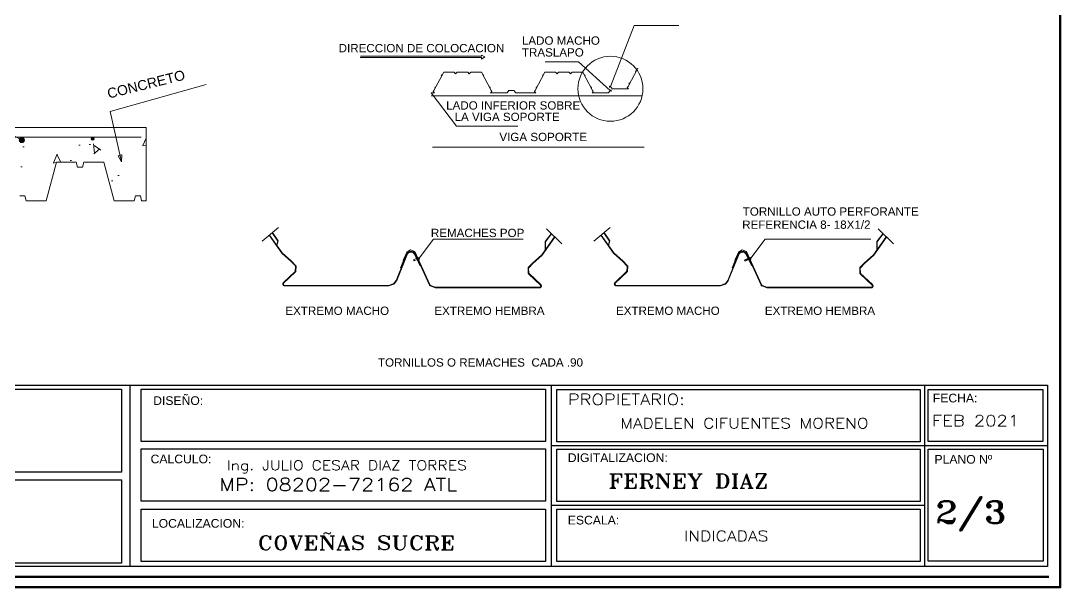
# Model space of a CAD drawing. Header units: metres. Extents: x -3 to 176, y -9 to 24.
# Drawn here: x 97.56 to 111.64, y -8.91 to -1.23 of the extents above; entities that cross this region are included whole.
import ezdxf
from ezdxf.enums import TextEntityAlignment as Align

# ---------------------------------------------------------------- set-up
doc = ezdxf.new("R2010")
doc.units = ezdxf.units.M
for name, color, linetype, lineweight in [('DESP.VIGAS', 7, 'Continuous', 5), ('MARQ.CUADROS', 7, 'Continuous', 80), ('MARQ.TEXT', 7, 'Continuous', 5), ('PLACA_DIBUJOS', 7, 'Continuous', 5)]:
    doc.layers.add(name, color=color, linetype=linetype, lineweight=lineweight)
doc.styles.add('Roman 60', font='romant.shx', dxfattribs={"height": 60})
doc.styles.get("Standard").update_dxf_attribs({"font": 'arial.ttf'})
doc.styles.add('style1', font='')
doc.styles.get('style1').set_extended_font_data('@Arial Unicode MS')

# ---------------------------------------------------------------- blocks, each defined once
blk = doc.blocks.new('DESPIECE_METALDECK')
at = {"layer": 'PLACA_DIBUJOS'}
h = blk.add_hatch(dxfattribs=at)
h.set_pattern_fill('AR-CONC', color=256, scale=0.00675, angle=45, style=0)
h.set_pattern_definition([(95, (-2018.1911, -2168.603), (0.9456389, 0.7934853), [0.1285875, -1.4144625]), (40, (-2018.1911, -2168.603), (-1.08012075, 0.7436948), [0.10287, -1.13157]), (145.451, (-2018.1123, -2168.5368), (-0.13447457, 1.5371791), [0.1092825, -1.2021075]), (91.1842, (-2018.4336, -2168.3605), (1.49451914, 1.0931855), [0.1928812, -2.1216937]), (141.6356, (-2018.309, -2168.2694), (-0.0478315, 2.3140784), [0.1639238, -1.8031613]), (36.184, (-2018.4336, -2168.3605), (-0.0478276, 2.3140781), [0.154305, -1.697355]), (66, (-2018.2518, -2168.2999), (1.21176372, 0.23554306), [0.1285875, -1.4144625]), (11, (-2018.2518, -2168.2999), (-0.5841445, 1.17410305), [0.10287, -1.13157]), (116.4514, (-2018.1508, -2168.2802), (0.62761527, 1.4096461), [0.1092825, -1.2021075]), (82.5, (-2018.19115, -2168.60295), (-0.388836916, 0.41832054), [0, -1.117854, 0, -1.148715, 0, -1.13585625]), (52.5, (-2018.19115, -2168.60295), (-0.15923066, 0.79708725), [0, -0.654939, 0, -1.0921365, 0, -0.43291125]), (12.5, (-2018.4615, -2168.8733), (0.674513075, 0.61982682), [0, -0.428625, 0, -1.33731, 0, -1.7745075]), (2.5, (-2018.5827, -2168.9945), (0.58565635, 0.82837615), [0, -0.5572125, 0, -0.888111, 0, -1.2601575])])
h.paths.add_polyline_path([(12.124, 1.776), (12.142, 1.711), (12.412, 1.711), (12.552, 2.232), (12.822, 2.232), (12.839, 2.167), (12.907, 2.167), (12.924, 2.232), (13.194, 2.232), (13.334, 1.711), (13.604, 1.711), (13.621, 1.776), (13.689, 1.776), (13.706, 1.711), (13.976, 1.711), (14.116, 2.232), (14.386, 2.232), (14.404, 2.167), (14.471, 2.167), (14.488, 2.232), (14.758, 2.232), (14.898, 1.711), (15.168, 1.711), (15.186, 1.776), (15.253, 1.776), (15.271, 1.711), (15.541, 1.711), (15.68, 2.232), (15.95, 2.232), (15.968, 2.167), (16.035, 2.167), (16.053, 2.232), (16.323, 2.232), (16.463, 1.711), (16.733, 1.711), (16.75, 1.776), (16.818, 1.776), (16.835, 1.711), (16.897, 1.711), (16.897, 2.705), (11.257, 2.705), (10.38, 2.705), (10.38, 1.711), (10.475, 1.711), (10.492, 1.776), (10.56, 1.776), (10.577, 1.711), (10.847, 1.711), (10.987, 2.232), (11.257, 2.232), (11.275, 2.167), (11.342, 2.167), (11.36, 2.232), (11.63, 2.232), (11.769, 1.711), (12.039, 1.711), (12.057, 1.776)])
for points in [[(15.246, 2.533, 1), (15.177, 2.533, 1)], [(16.19, 2.551, 1), (16.15, 2.551, 1)]]:
    blk.add_hatch(color=256, dxfattribs=at).paths.add_polyline_path(points)
h = blk.add_hatch(color=5, dxfattribs=at)
h.set_gradient(color1=(0, 0, 255), one_color=1, tint=1)
h.paths.add_polyline_path([(20.576, 0.943), (20.572, 0.941), (20.585, 0.911), (20.589, 0.913)])
h = blk.add_hatch(color=5, dxfattribs=at)
h.set_gradient(color1=(0, 0, 255), one_color=1, tint=1)
h.paths.add_polyline_path([(25.068, 0.943), (25.064, 0.941), (25.077, 0.911), (25.081, 0.913)])
for p, q in [((23.186, 3.258), (23.507, 4.084)), ((23.507, 4.084), (24.111, 4.084)), ((19.799, 3.669), (21.438, 3.669)), ((21.438, 3.669), (21.438, 3.685)), ((21.438, 3.685), (21.485, 3.659)), ((19.794, 3.651), (21.439, 3.651)), ((21.485, 3.659), (21.439, 3.631)), ((21.439, 3.631), (21.439, 3.651)), ((22.753, 3.594), (22.299, 3.594)), ((23.179, 3.204), (22.753, 3.594)), ((13.612, 3.432), (15.212, 2.533)), ((20.794, 3.205), (20.926, 3.454)), ((20.892, 3.405), (20.9, 3.419)), ((20.892, 3.405), (20.898, 3.402)), ((20.905, 3.416), (20.9, 3.419)), ((20.926, 3.454), (21.067, 3.454)), ((21.067, 3.454), (21.088, 3.431)), ((21.088, 3.431), (21.11, 3.454)), ((21.11, 3.454), (21.252, 3.454)), ((21.252, 3.454), (21.273, 3.431)), ((21.273, 3.431), (21.294, 3.454)), ((21.294, 3.454), (21.436, 3.454)), ((21.568, 3.205), (21.436, 3.454)), ((21.457, 3.416), (21.462, 3.419)), ((21.47, 3.405), (21.462, 3.419)), ((21.47, 3.405), (21.464, 3.402)), ((22.166, 3.205), (22.298, 3.454)), ((22.265, 3.405), (22.272, 3.419)), ((22.265, 3.405), (22.271, 3.402)), ((22.278, 3.416), (22.272, 3.419)), ((22.298, 3.454), (22.44, 3.454)), ((22.44, 3.454), (22.461, 3.431)), ((22.461, 3.431), (22.483, 3.454)), ((22.483, 3.454), (22.624, 3.454)), ((22.624, 3.454), (22.645, 3.431)), ((22.645, 3.431), (22.667, 3.454)), ((22.667, 3.454), (22.809, 3.454)), ((22.941, 3.205), (22.809, 3.454)), ((22.829, 3.416), (22.835, 3.419)), ((22.842, 3.405), (22.835, 3.419)), ((22.842, 3.405), (22.836, 3.402)), ((23.423, 3.26), (23.555, 3.508)), ((23.522, 3.459), (23.529, 3.473)), ((23.522, 3.459), (23.528, 3.456)), ((23.535, 3.47), (23.529, 3.473)), ((16.409, 2.92), (17.709, 3.284)), ((20.805, 3.241), (20.813, 3.255)), ((20.805, 3.241), (20.811, 3.238)), ((20.818, 3.252), (20.813, 3.255)), ((21.544, 3.252), (21.549, 3.255)), ((21.557, 3.241), (21.549, 3.255)), ((21.557, 3.241), (21.551, 3.238)), ((22.178, 3.241), (22.185, 3.255)), ((22.178, 3.241), (22.184, 3.238)), ((22.191, 3.252), (22.185, 3.255)), ((22.916, 3.252), (22.922, 3.255)), ((22.929, 3.241), (22.922, 3.255)), ((22.929, 3.241), (22.923, 3.238)), ((23.171, 3.257), (23.172, 3.245)), ((23.206, 3.229), (23.186, 3.258)), ((23.413, 3.246), (23.423, 3.26)), ((23.429, 3.229), (23.413, 3.246)), ((23.435, 3.296), (23.442, 3.309)), ((23.435, 3.296), (23.441, 3.293)), ((23.448, 3.306), (23.442, 3.309)), ((20.757, 3.175), (20.8, 3.175)), ((20.757, 3.175), (21.101, 2.721)), ((20.757, 3.132), (23.608, 3.132)), ((20.783, 3.192), (20.794, 3.205)), ((20.8, 3.175), (20.783, 3.192)), ((21.562, 3.175), (21.579, 3.192)), ((21.785, 3.175), (21.562, 3.175)), ((21.579, 3.192), (21.568, 3.205)), ((21.785, 3.175), (21.806, 3.204)), ((21.806, 3.204), (21.877, 3.204)), ((21.877, 3.204), (21.901, 3.175)), ((21.901, 3.175), (22.129, 3.175)), ((22.129, 3.175), (22.172, 3.175)), ((22.155, 3.192), (22.166, 3.205)), ((22.172, 3.175), (22.155, 3.192)), ((22.935, 3.175), (22.952, 3.192)), ((23.158, 3.175), (22.935, 3.175)), ((22.952, 3.192), (22.941, 3.205)), ((23.158, 3.175), (23.179, 3.204)), ((23.194, 3.203), (23.193, 3.191)), ((23.206, 3.229), (23.429, 3.229)), ((16.562, 2.239), (16.409, 2.92)), ((11.257, 2.705), (16.897, 2.705)), ((16.897, 2.705), (16.897, 1.711)), ((21.101, 2.721), (21.929, 2.721)), ((10.527, 2.571), (16.83, 2.571)), ((20.776, 2.438), (23.641, 2.438)), ((16.517, 2.321), (16.542, 2.326)), ((16.562, 2.239), (16.517, 2.321)), ((16.542, 2.326), (16.567, 2.332)), ((16.562, 2.239), (16.567, 2.332)), ((15.541, 1.711), (15.68, 2.232)), ((15.68, 2.232), (15.95, 2.232)), ((15.95, 2.232), (15.968, 2.167)), ((15.968, 2.167), (16.035, 2.167)), ((16.035, 2.167), (16.053, 2.232)), ((16.053, 2.232), (16.323, 2.232)), ((16.323, 2.232), (16.463, 1.711)), ((15.186, 1.776), (15.253, 1.776)), ((15.253, 1.776), (15.271, 1.711)), ((15.271, 1.711), (15.541, 1.711)), ((16.463, 1.711), (16.733, 1.711)), ((16.733, 1.711), (16.75, 1.776)), ((16.75, 1.776), (16.818, 1.776)), ((16.818, 1.776), (16.835, 1.711)), ((16.835, 1.711), (16.897, 1.711)), ((18.469, 1.164), (18.69, 1.348)), ((18.68, 1.164), (18.602, 1.276)), ((18.685, 1.165), (18.607, 1.279)), ((22.317, 1.328), (22.524, 1.126)), ((22.96, 1.164), (23.182, 1.348)), ((23.171, 1.164), (23.094, 1.276)), ((23.177, 1.165), (23.098, 1.279)), ((26.809, 1.328), (27.016, 1.126)), ((18.734, 0.998), (18.562, 1.242)), ((18.739, 1.004), (18.567, 1.245)), ((18.66, 1.102), (18.68, 1.164)), ((18.667, 1.104), (18.685, 1.165)), ((20.593, 0.931), (20.786, 1.19)), ((20.786, 1.19), (22.002, 1.19)), ((22.256, 0.979), (22.428, 1.22)), ((22.261, 0.973), (22.432, 1.217)), ((22.383, 1.264), (22.3, 1.157)), ((22.3, 1.157), (22.301, 1.042)), ((22.387, 1.261), (22.306, 1.155)), ((22.306, 1.155), (22.306, 1.037)), ((23.226, 0.998), (23.054, 1.242)), ((23.23, 1.004), (23.059, 1.245)), ((23.152, 1.102), (23.171, 1.164)), ((23.159, 1.104), (23.177, 1.165)), ((25.085, 0.931), (25.278, 1.19)), ((25.278, 1.19), (26.709, 1.19)), ((26.748, 0.979), (26.919, 1.22)), ((26.752, 0.973), (26.923, 1.217)), ((26.875, 1.264), (26.792, 1.157)), ((26.792, 1.157), (26.792, 1.042)), ((26.879, 1.261), (26.798, 1.155)), ((26.798, 1.155), (26.798, 1.037)), ((18.859, 0.885), (18.734, 0.998)), ((18.864, 0.891), (18.739, 1.004)), ((20.4, 0.949), (20.426, 1.015)), ((20.421, 0.973), (20.431, 0.999)), ((20.426, 1.015), (20.478, 1.045)), ((20.428, 0.97), (20.438, 0.993)), ((20.478, 1.045), (20.536, 1.021)), ((20.528, 0.991), (20.56, 0.923)), ((20.534, 0.998), (20.734, 0.566)), ((20.536, 1.021), (20.739, 0.573)), ((23.351, 0.885), (23.226, 0.998)), ((23.356, 0.891), (23.23, 1.004)), ((24.892, 0.949), (24.918, 1.015)), ((24.912, 0.973), (24.923, 0.999)), ((24.918, 1.015), (24.97, 1.045)), ((24.92, 0.97), (24.929, 0.993)), ((24.97, 1.045), (25.027, 1.021)), ((25.02, 0.991), (25.052, 0.923)), ((25.026, 0.998), (25.226, 0.566)), ((25.027, 1.021), (25.23, 0.573)), ((18.859, 0.885), (18.917, 0.826)), ((18.864, 0.891), (18.925, 0.829)), ((20.282, 0.631), (20.385, 0.885)), ((20.289, 0.627), (20.428, 0.97)), ((20.343, 0.802), (20.377, 0.888)), ((20.377, 0.888), (20.382, 0.918)), ((20.382, 0.918), (20.4, 0.949)), ((20.412, 0.951), (20.385, 0.885)), ((20.385, 0.885), (20.391, 0.914)), ((20.391, 0.914), (20.412, 0.951)), ((20.412, 0.951), (20.421, 0.973)), ((20.52, 0.906), (20.522, 0.9)), ((20.558, 0.926), (20.522, 0.912)), ((20.528, 0.898), (20.565, 0.913)), ((20.56, 0.923), (20.577, 0.93)), ((20.56, 0.923), (20.565, 0.913)), ((20.563, 0.917), (20.58, 0.924)), ((20.565, 0.913), (20.602, 0.833)), ((20.572, 0.941), (20.576, 0.943)), ((20.576, 0.943), (20.589, 0.913)), ((20.578, 0.938), (20.587, 0.941)), ((20.589, 0.913), (20.585, 0.911)), ((20.587, 0.941), (20.589, 0.939)), ((20.596, 0.919), (20.588, 0.915)), ((20.589, 0.939), (20.596, 0.923)), ((20.596, 0.919), (20.596, 0.923)), ((22.13, 0.866), (22.07, 0.804)), ((22.135, 0.86), (22.078, 0.801)), ((22.13, 0.866), (22.256, 0.979)), ((22.135, 0.86), (22.261, 0.973)), ((23.351, 0.885), (23.408, 0.826)), ((23.356, 0.891), (23.416, 0.829)), ((24.774, 0.631), (24.877, 0.885)), ((24.781, 0.627), (24.92, 0.97)), ((24.835, 0.802), (24.869, 0.888)), ((24.869, 0.888), (24.874, 0.918)), ((24.874, 0.918), (24.892, 0.949)), ((24.904, 0.951), (24.877, 0.885)), ((24.877, 0.885), (24.883, 0.914)), ((24.883, 0.914), (24.904, 0.951)), ((24.904, 0.951), (24.912, 0.973)), ((25.011, 0.909), (25.001, 0.897)), ((25.001, 0.897), (25.016, 0.898)), ((25.05, 0.926), (25.014, 0.912)), ((25.02, 0.898), (25.056, 0.913)), ((25.021, 0.915), (25.027, 0.901)), ((25.023, 0.915), (25.029, 0.902)), ((25.023, 0.915), (25.029, 0.902)), ((25.023, 0.915), (25.029, 0.902)), ((25.025, 0.916), (25.031, 0.903)), ((25.025, 0.916), (25.031, 0.903)), ((25.025, 0.916), (25.031, 0.903)), ((25.027, 0.917), (25.033, 0.903)), ((25.029, 0.918), (25.036, 0.904)), ((25.031, 0.919), (25.038, 0.905)), ((25.031, 0.919), (25.038, 0.905)), ((25.031, 0.919), (25.038, 0.905)), ((25.031, 0.919), (25.038, 0.905)), ((25.033, 0.92), (25.04, 0.906)), ((25.033, 0.92), (25.04, 0.906)), ((25.035, 0.92), (25.042, 0.907)), ((25.035, 0.92), (25.042, 0.907)), ((25.038, 0.921), (25.044, 0.908)), ((25.038, 0.921), (25.044, 0.908)), ((25.038, 0.921), (25.044, 0.908)), ((25.04, 0.922), (25.046, 0.909)), ((25.042, 0.923), (25.048, 0.909)), ((25.044, 0.924), (25.05, 0.91)), ((25.044, 0.924), (25.05, 0.91)), ((25.046, 0.925), (25.052, 0.911)), ((25.046, 0.925), (25.052, 0.911)), ((25.048, 0.925), (25.054, 0.912)), ((25.05, 0.926), (25.056, 0.913)), ((25.05, 0.926), (25.056, 0.913)), ((25.052, 0.923), (25.069, 0.93)), ((25.052, 0.923), (25.056, 0.913)), ((25.055, 0.917), (25.071, 0.924)), ((25.056, 0.913), (25.093, 0.833)), ((25.064, 0.941), (25.068, 0.943)), ((25.068, 0.943), (25.081, 0.913)), ((25.078, 0.941), (25.07, 0.938)), ((25.081, 0.939), (25.071, 0.934)), ((25.081, 0.913), (25.077, 0.911)), ((25.078, 0.941), (25.081, 0.939)), ((25.088, 0.923), (25.078, 0.918)), ((25.088, 0.919), (25.08, 0.915)), ((25.081, 0.939), (25.088, 0.923)), ((25.088, 0.919), (25.088, 0.923)), ((26.622, 0.866), (26.562, 0.804)), ((26.627, 0.86), (26.57, 0.801)), ((26.622, 0.866), (26.748, 0.979)), ((26.627, 0.86), (26.752, 0.973)), ((18.913, 0.75), (18.751, 0.597)), ((18.92, 0.746), (18.757, 0.592)), ((18.918, 0.822), (18.914, 0.753)), ((18.926, 0.825), (18.922, 0.75)), ((20.351, 0.802), (20.343, 0.802)), ((20.602, 0.833), (20.611, 0.833)), ((22.068, 0.8), (22.072, 0.725)), ((22.074, 0.721), (22.237, 0.567)), ((22.076, 0.797), (22.08, 0.728)), ((22.082, 0.725), (22.243, 0.573)), ((23.404, 0.75), (23.243, 0.597)), ((23.412, 0.746), (23.249, 0.592)), ((23.41, 0.822), (23.406, 0.753)), ((23.418, 0.825), (23.414, 0.75)), ((24.843, 0.802), (24.835, 0.802)), ((25.093, 0.833), (25.102, 0.833)), ((26.56, 0.8), (26.564, 0.725)), ((26.566, 0.721), (26.729, 0.567)), ((26.568, 0.797), (26.572, 0.728)), ((26.573, 0.725), (26.735, 0.573)), ((18.75, 0.596), (18.745, 0.582)), ((18.745, 0.579), (18.75, 0.566)), ((18.75, 0.595), (18.748, 0.589)), ((18.75, 0.595), (18.748, 0.589)), ((18.755, 0.586), (18.753, 0.58)), ((18.753, 0.58), (18.757, 0.569)), ((18.757, 0.592), (18.755, 0.586)), ((18.757, 0.569), (18.767, 0.563)), ((18.767, 0.563), (18.778, 0.563)), ((20.182, 0.563), (20.247, 0.587)), ((20.184, 0.556), (20.252, 0.58)), ((20.249, 0.589), (20.281, 0.63)), ((20.254, 0.583), (20.288, 0.626)), ((20.282, 0.63), (20.288, 0.625)), ((22.237, 0.567), (22.239, 0.562)), ((22.244, 0.571), (22.249, 0.557)), ((22.244, 0.57), (22.247, 0.564)), ((22.244, 0.57), (22.247, 0.564)), ((23.242, 0.596), (23.237, 0.582)), ((23.237, 0.579), (23.242, 0.566)), ((23.242, 0.595), (23.24, 0.589)), ((23.242, 0.595), (23.24, 0.589)), ((23.247, 0.586), (23.245, 0.58)), ((23.245, 0.58), (23.249, 0.569)), ((23.249, 0.592), (23.247, 0.586)), ((23.249, 0.569), (23.259, 0.563)), ((23.259, 0.563), (23.27, 0.563)), ((24.674, 0.563), (24.738, 0.587)), ((24.676, 0.556), (24.743, 0.58)), ((24.741, 0.589), (24.773, 0.63)), ((24.746, 0.583), (24.78, 0.626)), ((24.774, 0.63), (24.78, 0.625)), ((26.729, 0.567), (26.731, 0.562)), ((26.736, 0.571), (26.741, 0.557)), ((26.736, 0.57), (26.738, 0.564)), ((26.736, 0.57), (26.738, 0.564)), ((18.752, 0.563), (18.763, 0.556)), ((18.766, 0.556), (18.778, 0.555)), ((18.778, 0.563), (20.18, 0.563)), ((18.778, 0.555), (20.182, 0.555)), ((20.18, 0.563), (20.184, 0.556)), ((20.74, 0.558), (20.737, 0.562)), ((20.81, 0.531), (20.743, 0.556)), ((20.812, 0.539), (20.751, 0.561)), ((22.216, 0.53), (20.813, 0.53)), ((22.216, 0.538), (20.815, 0.538)), ((22.227, 0.539), (22.216, 0.538)), ((22.228, 0.531), (22.216, 0.53)), ((22.237, 0.544), (22.227, 0.539)), ((22.242, 0.538), (22.231, 0.531)), ((22.241, 0.556), (22.237, 0.544)), ((22.239, 0.562), (22.241, 0.556)), ((22.249, 0.554), (22.244, 0.541)), ((23.244, 0.563), (23.255, 0.556)), ((23.258, 0.556), (23.27, 0.555)), ((23.27, 0.563), (24.671, 0.563)), ((23.27, 0.555), (24.674, 0.555)), ((24.671, 0.563), (24.676, 0.556)), ((25.232, 0.558), (25.228, 0.562)), ((25.302, 0.531), (25.235, 0.556)), ((25.304, 0.539), (25.243, 0.561)), ((26.708, 0.53), (25.304, 0.53)), ((26.708, 0.538), (25.307, 0.538)), ((26.719, 0.539), (26.708, 0.538)), ((26.72, 0.531), (26.708, 0.53)), ((26.729, 0.544), (26.719, 0.539)), ((26.734, 0.538), (26.723, 0.531)), ((26.733, 0.556), (26.729, 0.544)), ((26.731, 0.562), (26.733, 0.556)), ((26.741, 0.554), (26.736, 0.541))]:
    blk.add_line(p, q, dxfattribs=at)
for centre, radius in [((23.184, 3.228), 0.44), ((15.212, 2.533), 0.0348), ((16.17, 2.551), 0.02)]:
    blk.add_circle(centre, radius, dxfattribs=at)
for centre, radius, start, end in [((23.178, 3.257), 0.00753, 7.8474, 188.2982), ((23.186, 3.203), 0.00753, 351.7018, 172.1526), ((20.482, 0.965), 0.0611, 31.8144, 146.6657), ((20.482, 0.959), 0.0559, 34.5839, 143.5146), ((24.974, 0.965), 0.0611, 31.8144, 146.6657), ((24.974, 0.959), 0.0559, 34.5839, 143.5146), ((20.524, 0.908), 0.0045, 110.2981, 201.3825), ((20.526, 0.902), 0.0045, 201.3825, 291.7184), ((25.016, 0.908), 0.0045, 110.2981, 155.8403), ((25.018, 0.903), 0.00601, 252.4355, 285.8333), ((18.909, 0.753), 0.00493, 313.3652, 356.9465), ((18.913, 0.822), 0.00493, 356.9465, 44.0374), ((18.917, 0.75), 0.00493, 313.3652, 356.9465), ((18.921, 0.825), 0.00493, 356.9465, 44.0374), ((22.073, 0.801), 0.00493, 135.9626, 183.0535), ((22.077, 0.725), 0.00493, 183.0535, 226.6348), ((22.081, 0.798), 0.00493, 135.9626, 183.0535), ((22.085, 0.729), 0.00493, 183.0535, 226.6348), ((23.401, 0.753), 0.00493, 313.3652, 356.9465), ((23.405, 0.822), 0.00493, 356.9465, 44.0374), ((23.409, 0.75), 0.00493, 313.3652, 356.9465), ((23.413, 0.825), 0.00493, 356.9465, 44.0374), ((26.565, 0.801), 0.00493, 135.9626, 183.0535), ((26.569, 0.725), 0.00493, 183.0535, 226.6348), ((26.573, 0.798), 0.00493, 135.9626, 183.0535), ((26.577, 0.729), 0.00493, 183.0535, 226.6348), ((18.75, 0.58), 0.00493, 159.9373, 199.8095), ((18.755, 0.594), 0.00493, 133.3652, 159.9373), ((18.755, 0.567), 0.00493, 199.8095, 239.3621), ((20.18, 0.57), 0.00675, 270, 290.2043), ((20.244, 0.594), 0.00675, 290.2043, 321.6965), ((20.249, 0.587), 0.00675, 290.2043, 321.6965), ((20.276, 0.634), 0.00675, 321.6965, 337.9311), ((20.283, 0.63), 0.00675, 321.6965, 337.9311), ((20.754, 0.576), 0.0225, 204.8234, 218.3035), ((20.759, 0.582), 0.0225, 204.3624, 249.7957), ((22.24, 0.569), 0.00493, 20.0627, 46.6348), ((23.242, 0.58), 0.00493, 159.9373, 199.8095), ((23.246, 0.594), 0.00493, 133.3652, 159.9373), ((23.246, 0.567), 0.00493, 199.8095, 239.3621), ((24.671, 0.57), 0.00675, 270, 290.2043), ((24.736, 0.594), 0.00675, 290.2043, 321.6965), ((24.741, 0.587), 0.00675, 290.2043, 321.6965), ((24.768, 0.634), 0.00675, 321.6965, 337.9311), ((24.775, 0.63), 0.00675, 321.6965, 337.9311), ((25.246, 0.576), 0.0225, 204.8234, 218.3035), ((25.251, 0.582), 0.0225, 204.3624, 249.7957), ((26.731, 0.569), 0.00493, 20.0627, 46.6348), ((18.766, 0.56), 0.00493, 239.3621, 268.1525), ((20.182, 0.562), 0.00675, 270, 290.2043), ((20.745, 0.562), 0.00675, 218.3035, 249.7957), ((20.813, 0.537), 0.00675, 249.7957, 270), ((20.815, 0.545), 0.00675, 249.7957, 270), ((22.228, 0.536), 0.00493, 271.8475, 300.6379), ((22.24, 0.542), 0.00493, 300.6379, 340.1905), ((22.244, 0.556), 0.00493, 340.1905, 20.0627), ((23.258, 0.56), 0.00493, 239.3621, 268.1525), ((24.674, 0.562), 0.00675, 270, 290.2043), ((25.237, 0.562), 0.00675, 218.3035, 249.7957), ((25.304, 0.537), 0.00675, 249.7957, 270), ((25.307, 0.545), 0.00675, 249.7957, 270), ((26.72, 0.536), 0.00493, 271.8475, 300.6379), ((26.732, 0.542), 0.00493, 300.6379, 340.1905), ((26.736, 0.556), 0.00493, 340.1905, 20.0627)]:
    blk.add_arc(centre, radius, start, end, dxfattribs=at)
for s, p in [('DIRECCION DE COLOCACION', (19.503, 3.723)), ('LADO MACHO', (21.985, 3.825)), ('TRASLAPO', (21.985, 3.665)), ('LADO INFERIOR SOBRE', (20.959, 2.946)), ('LA VIGA SOPORTE', (21.073, 2.791)), ('VIGA SOPORTE', (21.68, 2.519)), ('TORNILLO AUTO PERFORANTE', (24.976, 1.508)), ('REFERENCIA 8- 18X1/2', (24.969, 1.33)), ('REMACHES POP', (20.752, 1.218)), ('EXTREMO MACHO  ', (18.781, 0.163)), ('EXTREMO HEMBRA', (20.799, 0.163)), ('EXTREMO MACHO  ', (23.259, 0.163)), ('EXTREMO HEMBRA', (25.276, 0.163)), ('TORNILLOS O REMACHES  CADA .90', (20.036, -0.538))]:
    blk.add_text(s, height=0.1125, dxfattribs=at).set_placement(p)
blk.add_text('CONCRETO', height=0.135, rotation=14.0176, dxfattribs=at).set_placement((16.388, 3.094))

msp = doc.modelspace()

# ---------------------------------------------------------------- linework, layer by layer
at = {"layer": 'MARQ.CUADROS', "lineweight": -2}
for p, q in [((94.90375, -6.17075), (111.47121, -6.17446)), ((99.04771, -8.63134), (99.04771, -6.1722)), ((104.74604, -6.17314), (104.74604, -8.63071)), ((109.80413, -6.17409), (109.80413, -8.63008)), ((111.47121, -6.17446), (111.47121, -8.62983)), ((104.74604, -6.98902), (111.47121, -6.98902)), ((104.74604, -7.7987), (109.80413, -7.7987)), ((111.47121, -8.62983), (90.75445, -8.6334))]:
    msp.add_line(p, q, dxfattribs=at)
at = {"layer": 'MARQ.CUADROS'}
msp.add_line((111.48813, -8.77068), (83.97843, -8.77068), dxfattribs=at)
msp.add_lwpolyline([(64.14286, -8.91147), (111.64286, -8.91147), (111.64286, 24.33853), (64.14286, 24.33853)], close=True, dxfattribs=at)
at = {"layer": 'MARQ.CUADROS', "lineweight": -2}
for points in [[(90.81712, -6.22478), (98.92891, -6.22478), (98.92891, -7.35033), (90.81712, -7.35033)], [(99.19719, -6.22846), (104.6728, -6.22846), (104.6728, -6.9381), (99.19719, -6.9381)], [(104.82672, -6.2294), (109.74797, -6.2294), (109.74797, -6.93904), (104.82672, -6.93904)], [(109.85276, -6.23102), (111.40829, -6.23102), (111.40829, -6.93777), (109.85276, -6.93777)], [(99.19719, -7.03722), (104.6728, -7.03722), (104.6728, -7.74686), (99.19719, -7.74686)], [(104.82672, -7.03816), (109.74797, -7.03816), (109.74797, -7.7478), (104.82672, -7.7478)], [(109.85276, -7.04025), (111.41183, -7.04025), (111.41183, -8.55621), (109.85276, -8.55621)], [(90.81712, -7.45752), (98.92891, -7.45752), (98.92891, -8.58307), (90.81712, -8.58307)], [(99.19719, -7.85423), (104.6728, -7.85423), (104.6728, -8.56387), (99.19719, -8.56387)], [(104.82672, -7.85517), (109.74797, -7.85517), (109.74797, -8.56482), (104.82672, -8.56482)]]:
    msp.add_lwpolyline(points, close=True, dxfattribs=at)

# ---------------------------------------------------------------- block references
at = {"layer": 'DESP.VIGAS'}
msp.add_blockref('DESPIECE_METALDECK', (82.36671, -5.38286), dxfattribs=at)

# ---------------------------------------------------------------- texts
at = {"layer": 'MARQ.TEXT', "lineweight": -2, "style": 'style1'}
for s, height, p in [('DISEÑO:', 0.117866, (99.35827, -6.44074)), ('FECHA:', 0.117866, (109.9176, -6.40625)), ('CALCULO:', 0.117866, (99.3231, -7.23176)), ('DIGITALIZACION:', 0.1178659, (104.97388, -7.21481)), ('PLANO Nº', 0.117866, (109.94003, -7.23686)), ('LOCALIZACION:', 0.1178659, (99.34068, -8.10484)), ('ESCALA:', 0.117866, (104.97388, -8.06079))]:
    msp.add_text(s, height=height, dxfattribs=at).set_placement(p)
at = {"layer": 'MARQ.TEXT', "lineweight": -2, "style": 'Roman 60', "width": 1.2}
for s, height, p in [('PROPIETARIO:', 0.1488742, (104.97388, -6.44074)), ('FEB 2021', 0.148874, (109.90695, -6.72853)), ('Ing. JULIO CESAR DIAZ TORRES', 0.129046, (100.3545, -7.32283)), ('MP: 08202-72162 ATL', 0.1721877, (100.25199, -7.60611)), ('FERNEY DIAZ', 0.1913197, (105.52533, -7.56648)), ('2/3', 0.297748, (109.94949, -8.04348)), ('COVEÑAS SUCRE', 0.1913197, (100.77188, -8.40567)), ('INDICADAS', 0.141643, (106.54627, -8.28714))]:
    msp.add_text(s, height=height, dxfattribs=at).set_placement(p)
msp.add_text('MADELEN CIFUENTES MORENO', height=0.1400635, dxfattribs=at).set_placement((107.36556, -6.75766), align=Align.CENTER)

doc.saveas('drawing.dxf')
